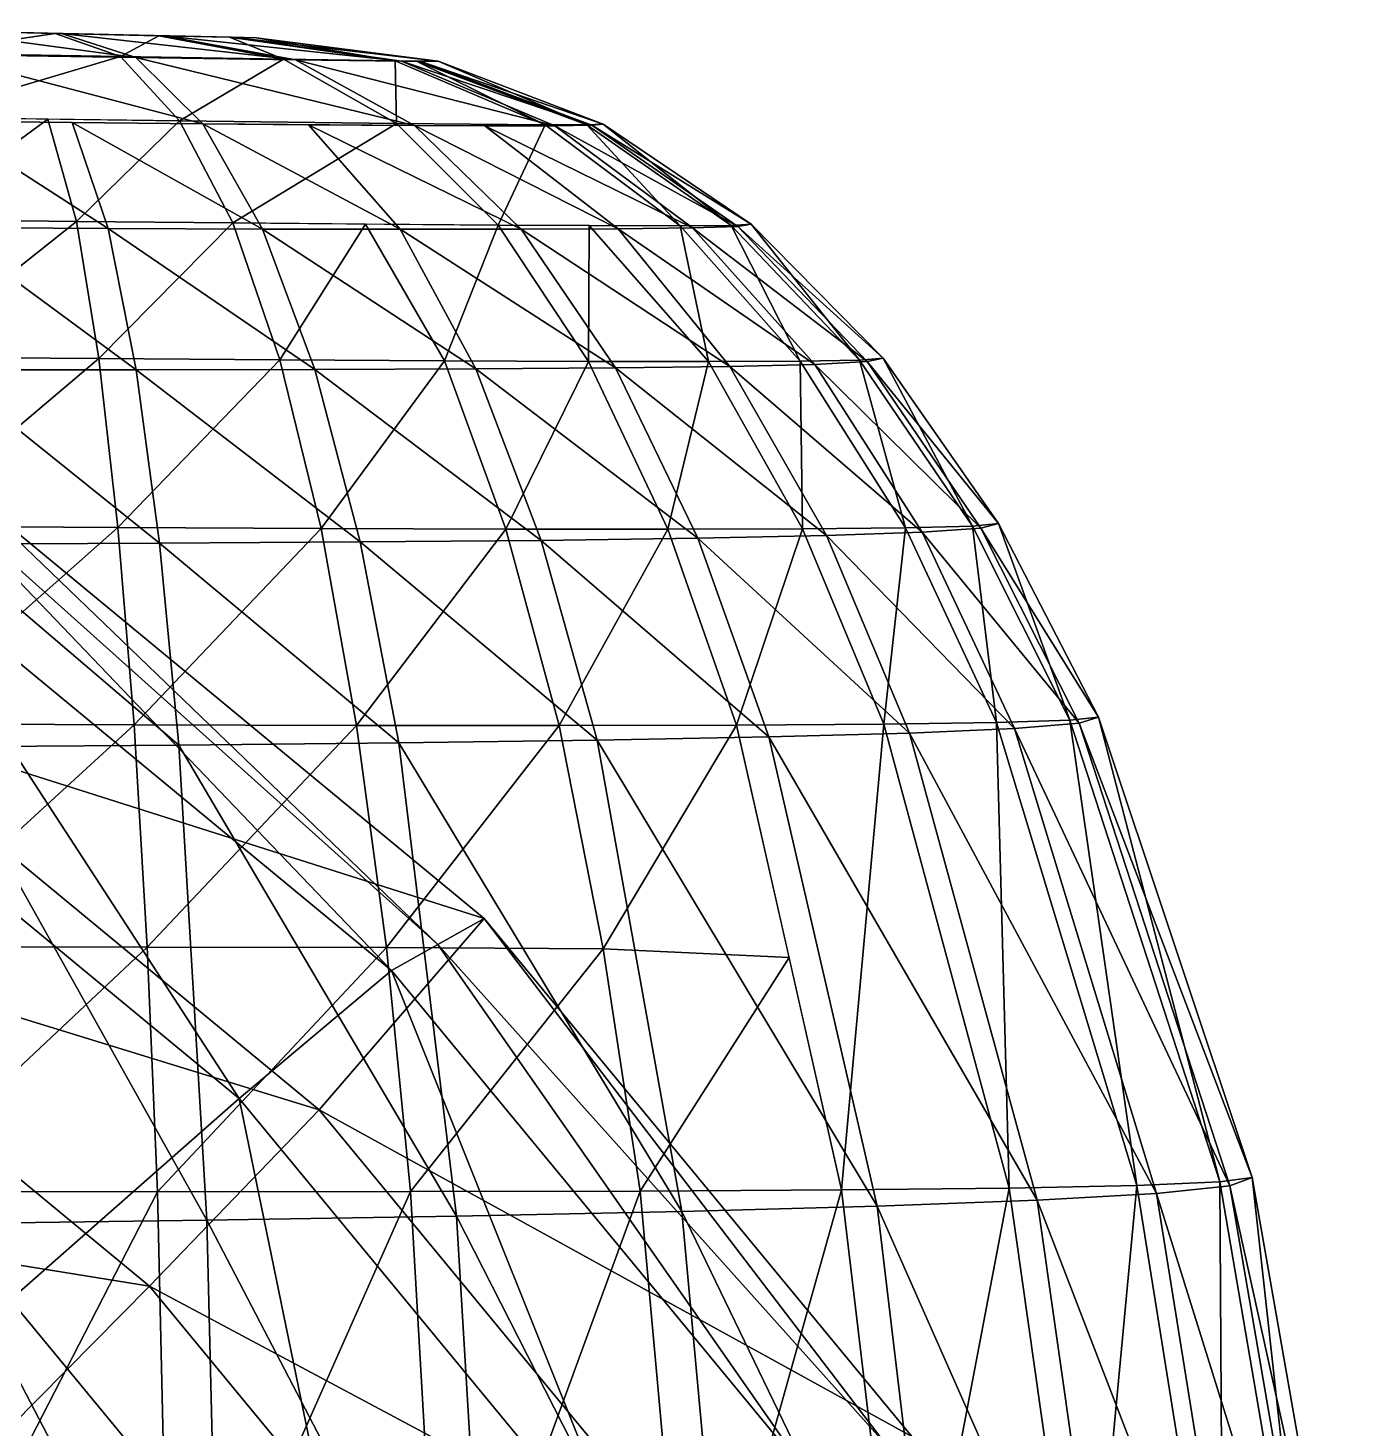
# Model space of a CAD drawing. Extents: x -23.6 to 25, y -17.9 to 25.9.
# Drawn here: x 10.96 to 17.57, y 8.99 to 16 of the extents above; entities that cross this region are included whole.
import ezdxf

# ---------------------------------------------------------------- set-up
doc = ezdxf.new("R2010")
doc.units = 0

msp = doc.modelspace()

# ---------------------------------------------------------------- linework, layer by layer
at = {"layer": 'Corps0', "color": 7}
for points in [[(10.63708, 13.69653, -18.64978), (10.01684, 12.56652, -9.43811), (13.24591, 11.54205, -18.68786)], [(10.49713, 13.66595, -23.27258), (10.63708, 13.69653, -18.64978), (13.01403, 11.41149, -23.263)], [(13.24591, 11.54205, -18.68786), (13.01403, 11.41149, -23.263), (10.63708, 13.69653, -18.64978)], [(10.22985, 13.38861, -27.8009), (10.49713, 13.66595, -23.27258), (12.78198, 11.28094, -27.83819)], [(13.01403, 11.41149, -23.263), (12.78198, 11.28094, -27.83819), (10.49713, 13.66595, -23.27258)], [(9.60406, 12.6333, -31.98059), (10.22985, 13.38861, -27.8009), (12.01763, 10.64013, -32.01593)], [(12.78198, 11.28094, -27.83819), (12.01763, 10.64013, -32.01593), (10.22985, 13.38861, -27.8009)], [(12.01763, 10.64013, -32.01593), (10.87261, 9.6311, -35.72967), (9.60406, 12.6333, -31.98059)], [(10.01684, 12.56652, -9.43811), (9.35809, 11.52416, -5.18292), (12.41851, 10.58312, -9.4732)], [(12.41851, 10.58312, -9.4732), (13.24591, 11.54205, -18.68786), (10.01684, 12.56652, -9.43811)], [(9.35809, 11.52416, -5.18292), (8.48638, 10.19653, -1.36059), (11.56866, 9.69854, -5.2152)], [(11.56866, 9.69854, -5.2152), (12.41851, 10.58312, -9.4732), (9.35809, 11.52416, -5.18292)], [(13.24591, 11.54205, -18.68786), (12.41851, 10.58312, -9.4732), (15.38781, 8.94598, -18.71923)], [(13.01403, 11.41149, -23.263), (13.24591, 11.54205, -18.68786), (15.26043, 8.90283, -23.34216)], [(15.38781, 8.94598, -18.71923), (15.26043, 8.90283, -23.34216), (13.24591, 11.54205, -18.68786)], [(12.78198, 11.28094, -27.83819), (13.01403, 11.41149, -23.263), (14.87725, 8.74121, -27.86883)], [(15.26043, 8.90283, -23.34216), (14.87725, 8.74121, -27.86883), (13.01403, 11.41149, -23.263)], [(12.01763, 10.64013, -32.01593), (12.78198, 11.28094, -27.83819), (13.99914, 8.2384, -32.04486)], [(14.87725, 8.74121, -27.86883), (13.99914, 8.2384, -32.04486), (12.78198, 11.28094, -27.83819)], [(10.87261, 9.6311, -35.72967), (12.01763, 10.64013, -32.01593), (12.67486, 7.44659, -35.75604)], [(13.99914, 8.2384, -32.04486), (12.67486, 7.44659, -35.75604), (12.01763, 10.64013, -32.01593)], [(12.41851, 10.58312, -9.4732), (11.56866, 9.69854, -5.2152), (14.39025, 8.19311, -9.50207)], [(14.39025, 8.19311, -9.50207), (15.38781, 8.94598, -18.71923), (12.41851, 10.58312, -9.4732)], [(10.45349, 8.57202, -1.38934), (11.56866, 9.69854, -5.2152), (8.48638, 10.19653, -1.36059)], [(11.56866, 9.69854, -5.2152), (10.45349, 8.57202, -1.38934), (13.38348, 7.49884, -5.24176)], [(13.38348, 7.49884, -5.24176), (14.39025, 8.19311, -9.50207), (11.56866, 9.69854, -5.2152)], [(12.67486, 7.44659, -35.75604), (10.68658, 6.2149, -38.84973), (10.87261, 9.6311, -35.72967)]]:
    msp.add_3dface(points, dxfattribs=at)
at = {"layer": 'Pied_d17', "color": 2}
for points in [[(9.901, 16.00323, -49.99572), (11.096, 15.97637, -49.49517), (10.48107, 15.99041, -50.27911)], [(9.91351, 16.00299, -50.58697), (10.48107, 15.99041, -50.27911), (11.12866, 15.97564, -51.03643)], [(10.46313, 15.9906, -49.44268), (10.43054, 15.87744, -47.86553), (11.096, 15.97637, -49.49517)], [(11.42309, 15.86035, -48.00238), (11.096, 15.97637, -49.49517), (10.43054, 15.87744, -47.86553)], [(11.096, 15.97637, -49.49517), (10.49847, 15.9898, -49.74548), (10.46313, 15.9906, -49.44268)], [(10.48107, 15.99041, -50.27911), (11.04833, 15.97753, -49.97137), (11.06085, 15.97729, -50.56262)], [(11.64086, 15.96423, -50.84606), (11.12866, 15.97564, -51.03643), (10.48107, 15.99041, -50.27911)], [(11.61584, 15.96472, -49.66357), (10.48107, 15.99041, -50.27911), (11.096, 15.97637, -49.49517)], [(10.51538, 15.87103, -51.87567), (10.49859, 15.98986, -51.11566), (11.50128, 15.85522, -51.69702)], [(11.12866, 15.97564, -51.03643), (11.50128, 15.85522, -51.69702), (10.49859, 15.98986, -51.11566)], [(11.12866, 15.97564, -51.03643), (10.49859, 15.98986, -51.11566), (10.52105, 15.98931, -50.81176)], [(11.04833, 15.97753, -49.97137), (11.61584, 15.96472, -49.66357), (11.5902, 15.96533, -50.25573)], [(11.5902, 15.96533, -50.25573), (11.06085, 15.97729, -50.56262), (11.04833, 15.97753, -49.97137)], [(11.06085, 15.97729, -50.56262), (11.5902, 15.96533, -50.25573), (11.64086, 15.96423, -50.84606)], [(11.096, 15.97637, -49.49517), (11.42309, 15.86035, -48.00238), (11.61584, 15.96472, -49.66357)], [(11.50128, 15.85522, -51.69702), (11.12866, 15.97564, -51.03643), (12.30053, 15.84313, -51.24975)], [(11.64086, 15.96423, -50.84606), (12.30053, 15.84313, -51.24975), (11.12866, 15.97564, -51.03643)], [(12.24053, 15.84674, -48.41528), (11.61584, 15.96472, -49.66357), (11.42309, 15.86035, -48.00238)], [(11.5902, 15.96533, -50.25573), (11.96942, 15.95678, -49.92218), (11.98321, 15.95654, -50.57281)], [(11.98321, 15.95654, -50.57281), (11.64086, 15.96423, -50.84606), (11.5902, 15.96533, -50.25573)], [(11.96942, 15.95678, -49.92218), (11.5902, 15.96533, -50.25573), (11.61584, 15.96472, -49.66357)], [(11.61584, 15.96472, -49.66357), (12.24053, 15.84674, -48.41528), (11.96942, 15.95678, -49.92218)], [(12.30053, 15.84313, -51.24975), (11.64086, 15.96423, -50.84606), (12.83209, 15.83642, -50.60076)], [(11.98321, 15.95654, -50.57281), (12.83209, 15.83642, -50.60076), (11.64086, 15.96423, -50.84606)], [(11.96942, 15.95678, -49.92218), (12.79901, 15.83831, -49.04113), (12.10394, 15.95379, -50.24468)], [(12.79901, 15.83831, -49.04113), (11.96942, 15.95678, -49.92218), (12.24053, 15.84674, -48.41528)], [(12.10394, 15.95379, -50.24468), (11.98321, 15.95654, -50.57281), (11.96942, 15.95678, -49.92218)], [(12.83209, 15.83642, -50.60076), (11.98321, 15.95654, -50.57281), (13.01562, 15.83709, -49.81658)], [(12.10394, 15.95379, -50.24468), (13.01562, 15.83709, -49.81658), (11.98321, 15.95654, -50.57281)], [(13.01562, 15.83709, -49.81658), (12.10394, 15.95379, -50.24468), (12.79901, 15.83831, -49.04113)], [(10.43054, 15.87744, -47.86553), (10.40063, 15.55615, -46.5556), (11.42309, 15.86035, -48.00238)], [(11.7196, 15.53833, -46.76373), (11.42309, 15.86035, -48.00238), (10.40063, 15.55615, -46.5556)], [(10.52722, 15.53619, -52.55181), (10.51538, 15.87103, -51.87567), (11.83636, 15.52294, -52.28814)], [(11.50128, 15.85522, -51.69702), (11.83636, 15.52294, -52.28814), (10.51538, 15.87103, -51.87567)], [(11.42309, 15.86035, -48.00238), (11.7196, 15.53833, -46.76373), (12.24053, 15.84674, -48.41528)], [(11.83636, 15.52294, -52.28814), (11.50128, 15.85522, -51.69702), (12.8966, 15.51464, -51.62231)], [(12.30053, 15.84313, -51.24975), (12.8966, 15.51464, -51.62231), (11.50128, 15.85522, -51.69702)], [(12.807, 15.52508, -47.38397), (12.24053, 15.84674, -48.41528), (11.7196, 15.53833, -46.76373)], [(12.24053, 15.84674, -48.41528), (12.807, 15.52508, -47.38397), (12.79901, 15.83831, -49.04113)], [(12.8966, 15.51464, -51.62231), (12.30053, 15.84313, -51.24975), (13.60052, 15.51318, -50.6538)], [(12.83209, 15.83642, -50.60076), (13.60052, 15.51318, -50.6538), (12.30053, 15.84313, -51.24975)], [(12.79901, 15.83831, -49.04113), (13.5512, 15.51843, -48.32171), (12.90734, 15.83764, -49.42901)], [(13.5512, 15.51843, -48.32171), (12.79901, 15.83831, -49.04113), (12.807, 15.52508, -47.38397)], [(12.92382, 15.83673, -50.2088), (13.7857, 15.51574, -50.08709), (12.83209, 15.83642, -50.60076)], [(13.60052, 15.51318, -50.6538), (12.83209, 15.83642, -50.60076), (13.7857, 15.51574, -50.08709)], [(12.90734, 15.83764, -49.42901), (13.76019, 15.51843, -48.88), (13.01562, 15.83709, -49.81658)], [(13.76019, 15.51843, -48.88), (12.90734, 15.83764, -49.42901), (13.5512, 15.51843, -48.32171)], [(13.01562, 15.83709, -49.81658), (13.84167, 15.52099, -49.48187), (12.92382, 15.83673, -50.2088)], [(13.7857, 15.51574, -50.08709), (12.92382, 15.83673, -50.2088), (13.84167, 15.52099, -49.48187)], [(13.84167, 15.52099, -49.48187), (13.01562, 15.83709, -49.81658), (13.76019, 15.51843, -48.88)], [(10.40063, 15.55615, -46.5556), (10.37274, 15.04296, -45.49163), (11.05999, 15.54724, -46.65972)], [(11.20343, 15.03411, -45.5592), (11.05999, 15.54724, -46.65972), (10.37274, 15.04296, -45.49163)], [(10.53417, 15.00347, -53.1488), (10.52722, 15.53619, -52.55181), (11.36126, 14.9992, -53.04632)], [(11.1817, 15.5296, -52.42004), (11.36126, 14.9992, -53.04632), (10.52722, 15.53619, -52.55181)], [(11.05999, 15.54724, -46.65972), (11.20343, 15.03411, -45.5592), (11.7196, 15.53833, -46.76373)], [(11.36126, 14.9992, -53.04632), (11.1817, 15.5296, -52.42004), (12.1347, 14.99609, -52.81353)], [(11.83636, 15.52294, -52.28814), (12.1347, 14.99609, -52.81353), (11.1817, 15.5296, -52.42004)], [(11.9859, 15.0263, -45.75897), (11.7196, 15.53833, -46.76373), (11.20343, 15.03411, -45.5592)], [(11.7196, 15.53833, -46.76373), (11.9859, 15.0263, -45.75897), (12.807, 15.52508, -47.38397)], [(12.1347, 14.99609, -52.81353), (11.83636, 15.52294, -52.28814), (12.82409, 14.9945, -52.43981)], [(12.36639, 15.51873, -51.95526), (12.82409, 14.9945, -52.43981), (11.83636, 15.52294, -52.28814)], [(13.3161, 15.01501, -46.55224), (12.807, 15.52508, -47.38397), (11.9859, 15.0263, -45.75897)], [(12.82409, 14.9945, -52.43981), (12.36639, 15.51873, -51.95526), (13.43029, 14.99475, -51.96447)], [(12.8966, 15.51464, -51.62231), (13.43029, 14.99475, -51.96447), (12.36639, 15.51873, -51.95526)], [(12.807, 15.52508, -47.38397), (13.3161, 15.01501, -46.55224), (13.5512, 15.51843, -48.32171)], [(13.43029, 14.99475, -51.96447), (12.8966, 15.51464, -51.62231), (13.91638, 14.99713, -51.38299)], [(13.24847, 15.51385, -51.13806), (13.91638, 14.99713, -51.38299), (12.8966, 15.51464, -51.62231)], [(13.91638, 14.99713, -51.38299), (13.24847, 15.51385, -51.13806), (14.29016, 15.00189, -50.72863)], [(13.60052, 15.51318, -50.6538), (14.29016, 15.00189, -50.72863), (13.24847, 15.51385, -51.13806)], [(14.22723, 15.01196, -47.75061), (13.5512, 15.51843, -48.32171), (13.3161, 15.01501, -46.55224)], [(13.5512, 15.51843, -48.32171), (14.22723, 15.01196, -47.75061), (13.76019, 15.51843, -48.88)], [(13.7857, 15.51574, -50.08709), (14.51593, 15.00927, -50.00512), (13.60052, 15.51318, -50.6538)], [(14.29016, 15.00189, -50.72863), (13.60052, 15.51318, -50.6538), (14.51593, 15.00927, -50.00512)], [(13.76019, 15.51843, -48.88), (14.48333, 15.01434, -48.46368), (13.84167, 15.52099, -49.48187)], [(14.48333, 15.01434, -48.46368), (13.76019, 15.51843, -48.88), (14.22723, 15.01196, -47.75061)], [(13.84167, 15.52099, -49.48187), (14.58386, 15.01989, -49.23248), (13.7857, 15.51574, -50.08709)], [(14.51593, 15.00927, -50.00512), (13.7857, 15.51574, -50.08709), (14.58386, 15.01989, -49.23248)], [(14.58386, 15.01989, -49.23248), (13.84167, 15.52099, -49.48187), (14.48333, 15.01434, -48.46368)], [(10.37274, 15.04296, -45.49163), (10.34686, 14.3543, -44.65228), (11.20343, 15.03411, -45.5592)], [(11.31585, 14.34661, -44.72357), (11.20343, 15.03411, -45.5592), (10.34686, 14.3543, -44.65228)], [(11.20343, 15.03411, -45.5592), (11.31585, 14.34661, -44.72357), (11.9859, 15.0263, -45.75897)], [(12.22235, 14.34014, -44.96765), (11.9859, 15.0263, -45.75897), (11.31585, 14.34661, -44.72357)], [(11.9859, 15.0263, -45.75897), (12.22235, 14.34014, -44.96765), (12.65093, 15.02062, -46.15563)], [(13.04663, 14.33514, -45.36657), (12.65093, 15.02062, -46.15563), (12.22235, 14.34014, -44.96765)], [(12.65093, 15.02062, -46.15563), (13.04663, 14.33514, -45.36657), (13.3161, 15.01501, -46.55224)], [(13.76892, 14.33233, -45.90246), (13.3161, 15.01501, -46.55224), (13.04663, 14.33514, -45.36657)], [(13.3161, 15.01501, -46.55224), (13.76892, 14.33233, -45.90246), (13.7716, 15.01342, -47.15148)], [(14.36956, 14.33172, -46.55767), (13.7716, 15.01342, -47.15148), (13.76892, 14.33233, -45.90246)], [(13.7716, 15.01342, -47.15148), (14.36956, 14.33172, -46.55767), (14.22723, 15.01196, -47.75061)], [(14.22723, 15.01196, -47.75061), (14.82867, 14.33404, -47.31414), (14.48333, 15.01434, -48.46368)], [(14.82867, 14.33404, -47.31414), (14.22723, 15.01196, -47.75061), (14.36956, 14.33172, -46.55767)], [(14.48333, 15.01434, -48.46368), (15.1267, 14.33935, -48.15411), (14.58386, 15.01989, -49.23248)], [(15.1267, 14.33935, -48.15411), (14.48333, 15.01434, -48.46368), (14.82867, 14.33404, -47.31414)], [(14.58386, 15.01989, -49.23248), (15.24377, 14.34832, -49.05975), (14.51593, 15.00927, -50.00512)], [(15.24377, 14.34832, -49.05975), (14.58386, 15.01989, -49.23248), (15.1267, 14.33935, -48.15411)], [(10.53656, 14.29125, -53.67108), (10.53417, 15.00347, -53.1488), (11.50183, 14.29083, -53.55889)], [(11.36126, 14.9992, -53.04632), (11.50183, 14.29083, -53.55889), (10.53417, 15.00347, -53.1488)], [(11.50183, 14.29083, -53.55889), (11.36126, 14.9992, -53.04632), (12.39739, 14.29199, -53.27673)], [(12.1347, 14.99609, -52.81353), (12.39739, 14.29199, -53.27673), (11.36126, 14.9992, -53.04632)], [(12.39739, 14.29199, -53.27673), (12.1347, 14.99609, -52.81353), (13.20422, 14.29492, -52.84332)], [(12.82409, 14.9945, -52.43981), (13.20422, 14.29492, -52.84332), (12.1347, 14.99609, -52.81353)], [(13.43029, 14.99475, -51.96447), (13.90325, 14.3001, -52.27709), (12.82409, 14.9945, -52.43981)], [(13.20422, 14.29492, -52.84332), (12.82409, 14.9945, -52.43981), (13.90325, 14.3001, -52.27709)], [(13.91638, 14.99713, -51.38299), (14.47583, 14.30761, -51.5971), (13.43029, 14.99475, -51.96447)], [(13.90325, 14.3001, -52.27709), (13.43029, 14.99475, -51.96447), (14.47583, 14.30761, -51.5971)], [(14.29016, 15.00189, -50.72863), (14.9027, 14.31799, -50.82171), (13.91638, 14.99713, -51.38299)], [(14.47583, 14.30761, -51.5971), (13.91638, 14.99713, -51.38299), (14.9027, 14.31799, -50.82171)], [(14.51593, 15.00927, -50.00512), (15.16497, 14.33148, -49.96978), (14.29016, 15.00189, -50.72863)], [(14.9027, 14.31799, -50.82171), (14.29016, 15.00189, -50.72863), (15.16497, 14.33148, -49.96978)], [(15.16497, 14.33148, -49.96978), (14.51593, 15.00927, -50.00512), (15.24377, 14.34832, -49.05975)], [(10.34686, 14.3543, -44.65228), (10.32244, 13.50659, -44.01635), (11.31585, 14.34661, -44.72357)], [(11.41088, 13.5003, -44.09619), (11.31585, 14.34661, -44.72357), (10.32244, 13.50659, -44.01635)], [(11.31585, 14.34661, -44.72357), (11.41088, 13.5003, -44.09619), (12.22235, 14.34014, -44.96765)], [(12.42907, 13.4956, -44.36968), (12.22235, 14.34014, -44.96765), (11.41088, 13.5003, -44.09619)], [(12.22235, 14.34014, -44.96765), (12.42907, 13.4956, -44.36968), (13.04663, 14.33514, -45.36657)], [(13.35491, 13.49267, -44.81671), (13.04663, 14.33514, -45.36657), (12.42907, 13.4956, -44.36968)], [(13.04663, 14.33514, -45.36657), (13.35491, 13.49267, -44.81671), (13.76892, 14.33233, -45.90246)], [(14.16638, 13.49206, -45.41729), (13.76892, 14.33233, -45.90246), (13.35491, 13.49267, -44.81671)], [(13.76892, 14.33233, -45.90246), (14.16638, 13.49206, -45.41729), (14.36956, 14.33172, -46.55767)], [(14.84094, 13.49395, -46.15155), (14.36956, 14.33172, -46.55767), (14.16638, 13.49206, -45.41729)], [(14.36956, 14.33172, -46.55767), (14.84094, 13.49395, -46.15155), (14.82867, 14.33404, -47.31414)], [(14.9027, 14.31799, -50.82171), (15.43957, 13.47674, -50.93017), (14.47583, 14.30761, -51.5971)], [(14.82867, 14.33404, -47.31414), (15.35675, 13.4992, -46.99926), (15.1267, 14.33935, -48.15411)], [(15.35675, 13.4992, -46.99926), (14.82867, 14.33404, -47.31414), (14.84094, 13.49395, -46.15155)], [(15.16497, 14.33148, -49.96978), (15.73425, 13.49664, -49.97528), (14.9027, 14.31799, -50.82171)], [(15.43957, 13.47674, -50.93017), (14.9027, 14.31799, -50.82171), (15.73425, 13.49664, -49.97528)], [(15.1267, 14.33935, -48.15411), (15.6914, 13.50787, -47.94061), (15.24377, 14.34832, -49.05975)], [(15.6914, 13.50787, -47.94061), (15.1267, 14.33935, -48.15411), (15.35675, 13.4992, -46.99926)], [(15.24377, 14.34832, -49.05975), (15.82299, 13.52044, -48.9555), (15.16497, 14.33148, -49.96978)], [(15.73425, 13.49664, -49.97528), (15.16497, 14.33148, -49.96978), (15.82299, 13.52044, -48.9555)], [(15.82299, 13.52044, -48.9555), (15.24377, 14.34832, -49.05975), (15.6914, 13.50787, -47.94061)], [(10.53466, 13.4176, -54.12359), (10.53656, 14.29125, -53.67108), (11.61901, 13.42181, -53.9978)], [(11.50183, 14.29083, -53.55889), (11.61901, 13.42181, -53.9978), (10.53656, 14.29125, -53.67108)], [(12.39739, 14.29199, -53.27673), (12.62493, 13.42791, -53.68151), (11.50183, 14.29083, -53.55889)], [(11.61901, 13.42181, -53.9978), (11.50183, 14.29083, -53.55889), (12.62493, 13.42791, -53.68151)], [(13.20422, 14.29492, -52.84332), (13.53125, 13.43609, -53.19573), (12.39739, 14.29199, -53.27673)], [(12.62493, 13.42791, -53.68151), (12.39739, 14.29199, -53.27673), (13.53125, 13.43609, -53.19573)], [(13.90325, 14.3001, -52.27709), (14.31671, 13.44677, -52.56121), (13.20422, 14.29492, -52.84332)], [(13.53125, 13.43609, -53.19573), (13.20422, 14.29492, -52.84332), (14.31671, 13.44677, -52.56121)], [(14.47583, 14.30761, -51.5971), (14.95983, 13.4602, -51.79919), (13.90325, 14.3001, -52.27709)], [(14.31671, 13.44677, -52.56121), (13.90325, 14.3001, -52.27709), (14.95983, 13.4602, -51.79919)], [(14.95983, 13.4602, -51.79919), (14.47583, 14.30761, -51.5971), (15.43957, 13.47674, -50.93017)], [(10.32244, 13.50659, -44.01635), (10.29943, 12.51641, -43.56237), (11.41088, 13.5003, -44.09619)], [(11.49151, 12.5119, -43.64862), (11.41088, 13.5003, -44.09619), (10.29943, 12.51641, -43.56237)], [(11.41088, 13.5003, -44.09619), (11.49151, 12.5119, -43.64862), (12.42907, 13.4956, -44.36968)], [(12.60681, 12.50897, -43.94451), (12.42907, 13.4956, -44.36968), (11.49151, 12.5119, -43.64862)], [(12.42907, 13.4956, -44.36968), (12.60681, 12.50897, -43.94451), (13.35491, 13.49267, -44.81671)], [(13.62091, 12.50811, -44.42852), (13.35491, 13.49267, -44.81671), (12.60681, 12.50897, -43.94451)], [(13.35491, 13.49267, -44.81671), (13.62091, 12.50811, -44.42852), (14.16638, 13.49206, -45.41729)], [(14.50946, 12.50994, -45.07891), (14.16638, 13.49206, -45.41729), (13.62091, 12.50811, -44.42852)], [(14.16638, 13.49206, -45.41729), (14.50946, 12.50994, -45.07891), (14.84094, 13.49395, -46.15155)], [(15.24816, 12.51452, -45.87408), (14.84094, 13.49395, -46.15155), (14.50946, 12.50994, -45.07891)], [(14.84094, 13.49395, -46.15155), (15.24816, 12.51452, -45.87408), (15.35675, 13.4992, -46.99926)], [(15.43957, 13.47674, -50.93017), (15.90264, 12.49371, -51.05035), (14.95983, 13.4602, -51.79919)], [(15.81304, 12.5227, -46.79223), (15.35675, 13.4992, -46.99926), (15.24816, 12.51452, -45.87408)], [(15.35675, 13.4992, -46.99926), (15.81304, 12.5227, -46.79223), (15.6914, 13.50787, -47.94061)], [(15.73425, 13.49664, -49.97528), (16.22576, 12.52032, -50.01593), (15.43957, 13.47674, -50.93017)], [(15.90264, 12.49371, -51.05035), (15.43957, 13.47674, -50.93017), (16.22576, 12.52032, -50.01593)], [(15.6914, 13.50787, -47.94061), (16.17938, 12.53466, -47.81195), (15.82299, 13.52044, -48.9555)], [(16.17938, 12.53466, -47.81195), (15.6914, 13.50787, -47.94061), (15.81304, 12.5227, -46.79223)], [(15.82299, 13.52044, -48.9555), (16.3233, 12.55084, -48.91119), (15.73425, 13.49664, -49.97528)], [(16.22576, 12.52032, -50.01593), (15.73425, 13.49664, -49.97528), (16.3233, 12.55084, -48.91119)], [(16.3233, 12.55084, -48.91119), (15.82299, 13.52044, -48.9555), (16.17938, 12.53466, -47.81195)], [(10.52893, 12.40093, -54.51086), (10.53466, 13.4176, -54.12359), (11.71655, 12.41003, -54.37432)], [(11.61901, 13.42181, -53.9978), (11.71655, 12.41003, -54.37432), (10.53466, 13.4176, -54.12359)], [(12.62493, 13.42791, -53.68151), (12.81866, 12.42132, -54.03143), (11.61901, 13.42181, -53.9978)], [(11.71655, 12.41003, -54.37432), (11.61901, 13.42181, -53.9978), (12.81866, 12.42132, -54.03143)], [(13.53125, 13.43609, -53.19573), (13.81158, 12.43493, -53.50494), (12.62493, 13.42791, -53.68151)], [(12.81866, 12.42132, -54.03143), (12.62493, 13.42791, -53.68151), (13.81158, 12.43493, -53.50494)], [(14.31671, 13.44677, -52.56121), (14.67218, 12.45141, -52.8175), (13.53125, 13.43609, -53.19573)], [(13.81158, 12.43493, -53.50494), (13.53125, 13.43609, -53.19573), (14.67218, 12.45141, -52.8175)], [(14.95983, 13.4602, -51.79919), (15.37689, 12.47076, -51.99182), (14.31671, 13.44677, -52.56121)], [(14.67218, 12.45141, -52.8175), (14.31671, 13.44677, -52.56121), (15.37689, 12.47076, -51.99182)], [(15.37689, 12.47076, -51.99182), (14.95983, 13.4602, -51.79919), (15.90264, 12.49371, -51.05035)], [(10.29943, 12.51641, -43.56237), (10.27722, 11.4002, -43.26922), (11.49151, 12.5119, -43.64862)], [(11.55773, 11.39715, -43.35992), (11.49151, 12.5119, -43.64862), (10.27722, 11.4002, -43.26922)], [(11.49151, 12.5119, -43.64862), (11.55773, 11.39715, -43.35992), (12.60681, 12.50897, -43.94451)], [(12.75567, 11.39599, -43.67211), (12.60681, 12.50897, -43.94451), (11.55773, 11.39715, -43.35992)], [(12.60681, 12.50897, -43.94451), (12.75567, 11.39599, -43.67211), (13.62091, 12.50811, -44.42852)], [(13.84155, 11.39025, -44.19018), (13.62091, 12.50811, -44.42852), (12.75567, 11.39599, -43.67211)], [(13.62091, 12.50811, -44.42852), (13.84155, 11.39025, -44.19018), (14.50946, 12.50994, -45.07891)], [(14.77294, 11.34576, -44.92596), (14.50946, 12.50994, -45.07891), (13.84155, 11.39025, -44.19018)], [(14.50946, 12.50994, -45.07891), (15.03643, 10.18157, -44.77301), (15.24816, 12.51452, -45.87408)], [(15.875, 10.19079, -45.64349), (15.24816, 12.51452, -45.87408), (15.03643, 10.18157, -44.77301)], [(15.24816, 12.51452, -45.87408), (15.875, 10.19079, -45.64349), (15.81304, 12.5227, -46.79223)], [(15.90264, 12.49371, -51.05035), (16.6137, 10.16351, -51.31335), (15.37689, 12.47076, -51.99182)], [(15.81304, 12.5227, -46.79223), (16.51574, 10.2041, -46.64886), (16.17938, 12.53466, -47.81195)], [(16.51574, 10.2041, -46.64886), (15.81304, 12.5227, -46.79223), (15.875, 10.19079, -45.64349)], [(16.22576, 12.52032, -50.01593), (16.98187, 10.20166, -50.17999), (15.90264, 12.49371, -51.05035)], [(16.6137, 10.16351, -51.31335), (15.90264, 12.49371, -51.05035), (16.98187, 10.20166, -50.17999)], [(16.17938, 12.53466, -47.81195), (16.93115, 10.22174, -47.76556), (16.3233, 12.55084, -48.91119)], [(16.93115, 10.22174, -47.76556), (16.17938, 12.53466, -47.81195), (16.51574, 10.2041, -46.64886)], [(16.3233, 12.55084, -48.91119), (17.09368, 10.24426, -48.96972), (16.22576, 12.52032, -50.01593)], [(16.98187, 10.20166, -50.17999), (16.22576, 12.52032, -50.01593), (17.09368, 10.24426, -48.96972)], [(17.09368, 10.24426, -48.96972), (16.3233, 12.55084, -48.91119), (16.93115, 10.22174, -47.76556)], [(12.81866, 12.42132, -54.03143), (13.10772, 10.04962, -54.58166), (11.71655, 12.41003, -54.37432)], [(13.81158, 12.43493, -53.50494), (14.23608, 10.07287, -54.00408), (12.81866, 12.42132, -54.03143)], [(13.10772, 10.04962, -54.58166), (12.81866, 12.42132, -54.03143), (14.23608, 10.07287, -54.00408)], [(14.67218, 12.45141, -52.8175), (15.21429, 10.09954, -53.25024), (13.81158, 12.43493, -53.50494)], [(14.23608, 10.07287, -54.00408), (13.81158, 12.43493, -53.50494), (15.21429, 10.09954, -53.25024)], [(15.37689, 12.47076, -51.99182), (16.01562, 10.12957, -52.34509), (14.67218, 12.45141, -52.8175)], [(15.21429, 10.09954, -53.25024), (14.67218, 12.45141, -52.8175), (16.01562, 10.12957, -52.34509)], [(16.01562, 10.12957, -52.34509), (15.37689, 12.47076, -51.99182), (16.6137, 10.16351, -51.31335)], [(10.50622, 10.01171, -55.10888), (10.52893, 12.40093, -54.51086), (11.85552, 10.02935, -54.95825)], [(11.71655, 12.41003, -54.37432), (11.85552, 10.02935, -54.95825), (10.52893, 12.40093, -54.51086)], [(11.85552, 10.02935, -54.95825), (11.71655, 12.41003, -54.37432), (13.10772, 10.04962, -54.58166)], [(10.27722, 11.4002, -43.26922), (10.25567, 10.17443, -43.11535), (11.55773, 11.39715, -43.35992)], [(11.60974, 10.17254, -43.2088), (11.55773, 11.39715, -43.35992), (10.25567, 10.17443, -43.11535)], [(11.55773, 11.39715, -43.35992), (11.60974, 10.17254, -43.2088), (12.75567, 11.39599, -43.67211)], [(12.87628, 10.17285, -43.53198), (12.75567, 11.39599, -43.67211), (11.60974, 10.17254, -43.2088)], [(12.75567, 11.39599, -43.67211), (12.87628, 10.17285, -43.53198), (13.84155, 11.39025, -44.19018)], [(14.02764, 10.17559, -44.06134), (13.84155, 11.39025, -44.19018), (12.87628, 10.17285, -43.53198)], [(13.84155, 11.39025, -44.19018), (14.02764, 10.17559, -44.06134), (14.77294, 11.34576, -44.92596)], [(15.03643, 10.18157, -44.77301), (14.77294, 11.34576, -44.92596), (14.02764, 10.17559, -44.06134)], [(16.93115, 10.22174, -47.76556), (17.39428, 7.51776, -47.92742), (17.09368, 10.24426, -48.96972)], [(17.09368, 10.24426, -48.96972), (17.56817, 7.54345, -49.16851), (16.98187, 10.20166, -50.17999)], [(17.56817, 7.54345, -49.16851), (17.09368, 10.24426, -48.96972), (17.39428, 7.51776, -47.92742)], [(10.25567, 10.17443, -43.11535), (10.21282, 7.45941, -43.1408), (11.60974, 10.17254, -43.2088)], [(11.67028, 7.45806, -43.23577), (11.60974, 10.17254, -43.2088), (10.21282, 7.45941, -43.1408)], [(11.60974, 10.17254, -43.2088), (11.67028, 7.45806, -43.23577), (12.87628, 10.17285, -43.53198)], [(13.03344, 7.45916, -43.56762), (12.87628, 10.17285, -43.53198), (11.67028, 7.45806, -43.23577)], [(12.87628, 10.17285, -43.53198), (13.03344, 7.45916, -43.56762), (14.02764, 10.17559, -44.06134)], [(14.27233, 7.46325, -44.11218), (14.02764, 10.17559, -44.06134), (13.03344, 7.45916, -43.56762)], [(14.02764, 10.17559, -44.06134), (14.27233, 7.46325, -44.11218), (15.03643, 10.18157, -44.77301)], [(15.3576, 7.4707, -44.84478), (15.03643, 10.18157, -44.77301), (14.27233, 7.46325, -44.11218)], [(15.03643, 10.18157, -44.77301), (15.3576, 7.4707, -44.84478), (15.875, 10.19079, -45.64349)], [(16.25939, 7.48181, -45.74114), (15.875, 10.19079, -45.64349), (15.3576, 7.4707, -44.84478)], [(15.875, 10.19079, -45.64349), (16.25939, 7.48181, -45.74114), (16.51574, 10.2041, -46.64886)], [(16.94824, 7.49743, -46.77679), (16.51574, 10.2041, -46.64886), (16.25939, 7.48181, -45.74114)], [(16.51574, 10.2041, -46.64886), (16.94824, 7.49743, -46.77679), (16.93115, 10.22174, -47.76556)], [(16.98187, 10.20166, -50.17999), (17.44653, 7.49444, -50.41601), (16.6137, 10.16351, -51.31335)], [(17.39428, 7.51776, -47.92742), (16.93115, 10.22174, -47.76556), (16.94824, 7.49743, -46.77679)], [(17.44653, 7.49444, -50.41601), (16.98187, 10.20166, -50.17999), (17.56817, 7.54345, -49.16851)], [(16.01562, 10.12957, -52.34509), (16.40423, 7.41046, -52.64862), (15.21429, 10.09954, -53.25024)], [(16.6137, 10.16351, -51.31335), (17.04901, 7.45019, -51.58459), (16.01562, 10.12957, -52.34509)], [(16.40423, 7.41046, -52.64862), (16.01562, 10.12957, -52.34509), (17.04901, 7.45019, -51.58459)], [(17.04901, 7.45019, -51.58459), (16.6137, 10.16351, -51.31335), (17.44653, 7.49444, -50.41601)], [(13.10772, 10.04962, -54.58166), (13.27154, 7.31549, -54.95678), (11.85552, 10.02935, -54.95825)], [(14.23608, 10.07287, -54.00408), (14.48681, 7.3435, -54.36035), (13.10772, 10.04962, -54.58166)], [(13.27154, 7.31549, -54.95678), (13.10772, 10.04962, -54.58166), (14.48681, 7.3435, -54.36035)], [(15.21429, 10.09954, -53.25024), (15.54058, 7.37506, -53.58239), (14.23608, 10.07287, -54.00408)], [(14.48681, 7.3435, -54.36035), (14.23608, 10.07287, -54.00408), (15.54058, 7.37506, -53.58239)], [(15.54058, 7.37506, -53.58239), (15.21429, 10.09954, -53.25024), (16.40423, 7.41046, -52.64862)], [(10.47058, 7.26953, -55.50268), (10.50622, 10.01171, -55.10888), (11.92327, 7.29089, -55.34619)], [(11.85552, 10.02935, -54.95825), (11.92327, 7.29089, -55.34619), (10.50622, 10.01171, -55.10888)], [(11.92327, 7.29089, -55.34619), (11.85552, 10.02935, -54.95825), (13.27154, 7.31549, -54.95678)]]:
    msp.add_3dface(points, dxfattribs=at)

doc.saveas('drawing.dxf')
